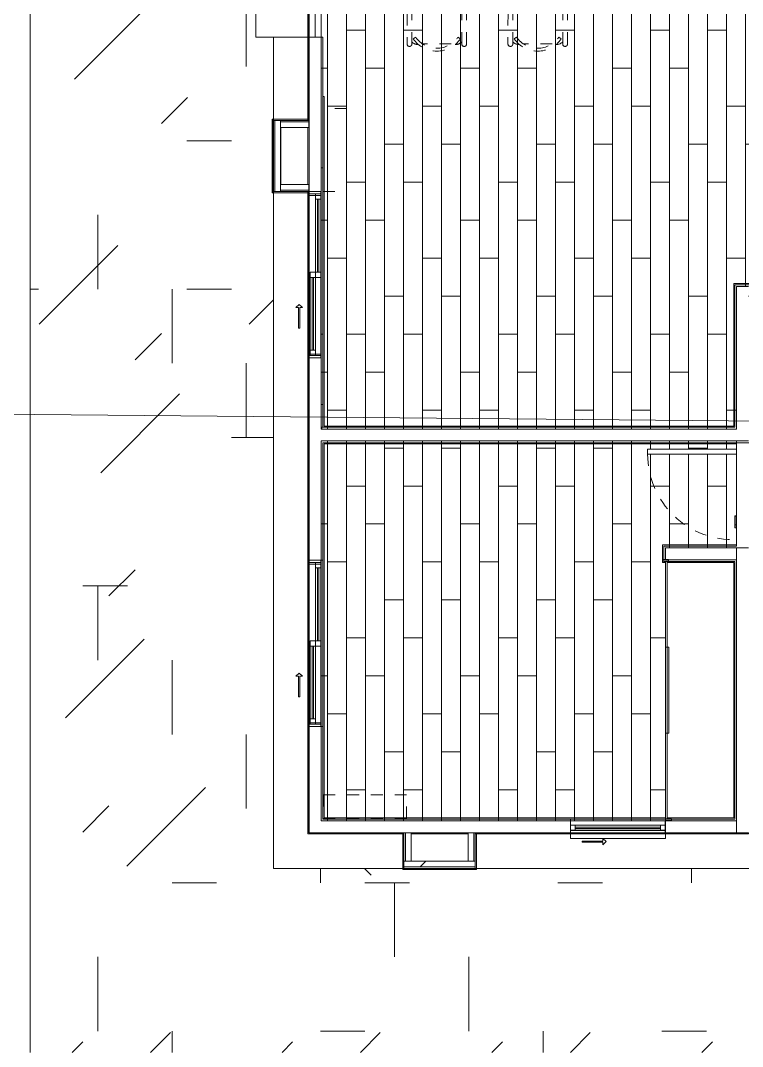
# Model space of a CAD drawing. Header units: metres. Extents: x 3856 to 4207, y -1118 to -691.
# Drawn here: x 3941.23 to 3947.31, y -982.63 to -973.99 of the extents above; entities that cross this region are included whole.
import ezdxf

# ---------------------------------------------------------------- set-up
doc = ezdxf.new("R2010")
doc.units = ezdxf.units.M
for name, pattern in [('Dash', [0.00635, 0.003175, -0.003175]), ('Derribado', [0.0048, 0.0032, -0.0016]), ('Trazo', [0.006, 0.003, -0.003])]:
    doc.linetypes.add(name, pattern=pattern)
for name, color, linetype, lineweight in [('_Hidden Lines_', 7, 'Trazo', 9), ('Casework', 7, 'Continuous', 9), ('Common Edges', 7, 'Continuous', 9), ('Cut Pattern', 7, 'Continuous', 18), ('Detail Items', 7, 'Continuous', 9), ('Doors', 7, 'Continuous', 9), ('Floors', 7, 'Continuous', 9), ('Frame_Mullion', 7, 'Continuous', 9), ('Generic Models', 7, 'Continuous', 9), ('Glass', 7, 'Continuous', 9), ('Linea de proyección', 7, 'Derribado', 9), ('Surface Pattern', 7, 'Continuous', 9), ('Text Notes', 7, 'Continuous', 9), ('Walls', 7, 'Continuous', 9), ('Windows', 7, 'Continuous', 9)]:
    doc.layers.add(name, color=color, linetype=linetype, lineweight=lineweight)
doc.layers.add('Cour_Roja_Punteada_1', color=1, linetype='Dash', lineweight=9, true_color=0xff0000)
doc.layers.add('ROA-E00-URB-A101-MASTER_PLAN cambio estaciomientos_dwg', color=7, linetype='Continuous', lineweight=9, true_color=0x767676)

# ---------------------------------------------------------------- blocks, each defined once
blk = doc.blocks.new('Comedor 2D - Escritorio 70 x160 cm-5364399-IMPLANTACIÓN - KIT COMERCIAL')
at = {"layer": '_Hidden Lines_'}
for p, q in [((-0.4103, 0.8951), (-0.4106, 1.152)), ((-0.37, 1.152), (-0.3697, 0.8951)), ((-0.0381, 1.1496), (-0.2816, 1.1496)), ((0.0503, 1.152), (0.05, 0.8951)), ((0.0908, 1.152), (0.0906, 0.8951)), ((0.4397, 0.8951), (0.4394, 1.152)), ((0.48, 1.152), (0.4803, 0.8951)), ((0.8119, 1.1496), (0.5684, 1.1496)), ((0.9003, 1.152), (0.9, 0.8951)), ((0.9408, 1.152), (0.9406, 0.8951)), ((-0.3583, 1.1081), (-0.3377, 1.0938)), ((0.0386, 1.1081), (0.018, 1.0938)), ((0.4917, 1.1081), (0.5123, 1.0938)), ((0.8886, 1.1081), (0.868, 1.0938)), ((-0.4849, 0.8951), (-0.4849, 0.1951)), ((1.1151, 0.8951), (-0.4849, 0.8951)), ((1.1151, 0.1951), (1.1151, 0.8951)), ((-0.4849, 0.1951), (1.1151, 0.1951)), ((-0.4103, 0.1951), (-0.4106, -0.0618)), ((-0.37, -0.0618), (-0.3697, 0.1951)), ((0.0503, -0.0618), (0.05, 0.1951)), ((0.0908, -0.0618), (0.0906, 0.1951)), ((0.4397, 0.1951), (0.4394, -0.0618)), ((0.48, -0.0618), (0.4803, 0.1951)), ((0.9003, -0.0618), (0.9, 0.1951)), ((0.9408, -0.0618), (0.9406, 0.1951)), ((-0.3583, -0.0179), (-0.3377, -0.0037)), ((-0.0381, -0.0594), (-0.2816, -0.0594)), ((0.0386, -0.0179), (0.018, -0.0037)), ((0.4917, -0.0179), (0.5123, -0.0037)), ((0.8119, -0.0594), (0.5684, -0.0594)), ((0.8886, -0.0179), (0.868, -0.0037))]:
    blk.add_line(p, q, dxfattribs=at)
for centre, radius, start, end in [((-0.1599, 0.9708), 0.2413, 34.66283, 145.33717), ((0.6901, 0.9708), 0.2413, 34.66283, 145.33717), ((-0.3903, 1.152), 0.0203, 0, 179.99945), ((-0.3196, 1.0851), 0.0705, 86.38663, 135.59152), ((-0.1599, 0.9708), 0.2163, 34.66283, 145.33717), ((-0.0001, 1.0851), 0.0705, 44.40888, 93.61337), ((0.0706, 1.152), 0.0203, 0, 180), ((0.4597, 1.152), 0.0203, 0, 179.99945), ((0.5304, 1.0851), 0.0705, 86.38663, 135.59152), ((0.6901, 0.9708), 0.2163, 34.66283, 145.33717), ((0.8499, 1.0851), 0.0705, 44.40888, 93.61337), ((0.9206, 1.152), 0.0203, 0, 180), ((-0.3903, -0.0618), 0.0203, 180.00055, 360), ((-0.3196, 0.005), 0.0705, 224.40848, 273.61337), ((-0.1599, 0.1193), 0.2413, 214.66283, 325.33717), ((-0.1599, 0.1193), 0.2163, 214.66283, 325.33717), ((-0.0001, 0.005), 0.0705, 266.38663, 315.59112), ((0.0706, -0.0618), 0.0203, 180, 360), ((0.4597, -0.0618), 0.0203, 180.00055, 0), ((0.5304, 0.005), 0.0705, 224.40848, 273.61337), ((0.6901, 0.1193), 0.2413, 214.66283, 325.33717), ((0.6901, 0.1193), 0.2163, 214.66283, 325.33717), ((0.8499, 0.005), 0.0705, 266.38663, 315.59112), ((0.9206, -0.0618), 0.0203, 180, 360)]:
    blk.add_arc(centre, radius, start, end, dxfattribs=at)
at = {"layer": 'Casework'}
for p, q in [((-0.4849, 0.8951), (1.1151, 0.8951)), ((-0.4849, 0.1951), (-0.4849, 0.8951)), ((1.1151, 0.8951), (1.1151, 0.1951)), ((1.1151, 0.1951), (-0.4849, 0.1951))]:
    blk.add_line(p, q, dxfattribs=at)
blk = doc.blocks.new('Multifuncional 2D - Closet 60x220cm-5509520-IMPLANTACIÓN - KIT COMERCIAL')
at = {"layer": '_Hidden Lines_'}
for p, q in [((1.3422, 1.0866), (-0.8578, 1.0866)), ((-0.8578, 1.0866), (-0.8578, 0.5116)), ((1.3422, 0.4866), (1.3422, 1.0866)), ((-0.122, 0.4866), (0.6025, 0.4866))]:
    blk.add_line(p, q, dxfattribs=at)
at = {"layer": 'Casework'}
for p, q in [((-0.8578, 1.0866), (1.3422, 1.0866)), ((-0.8578, 0.5116), (-0.8578, 1.0866)), ((1.3422, 1.0866), (1.3422, 0.4866)), ((0.6025, 0.4866), (-0.122, 0.4866))]:
    blk.add_line(p, q, dxfattribs=at)
blk = doc.blocks.new('COUR-VENTANA-DESLIZANTE_DOS_CUERPOS - 0_80 x 1_35cm-11785884-IMPLANTACIÓN - KIT COMERCIAL')
at = {"layer": 'Detail Items'}
for p, q in [((0.0999, 0.1246), (0.1269, 0.1516)), ((0.0999, 0.1246), (0.1269, 0.0976)), ((0.1269, 0.1516), (0.1269, 0.1296)), ((0.3, 0.1296), (0.1269, 0.1296)), ((0.1269, 0.1196), (0.3, 0.1196)), ((0.1269, 0.0976), (0.1269, 0.1196)), ((0.3, 0.1196), (0.3, 0.1296))]:
    blk.add_line(p, q, dxfattribs=at)
blk = doc.blocks.new('COUR-VENTANA-DESLIZANTE_DOS_CUERPOS - 1_40 x 1_35cm-11596532-IMPLANTACIÓN - KIT COMERCIAL')
at = {"layer": 'Detail Items'}
for p, q in [((0.2499, -0.0796), (0.2769, -0.0526)), ((0.2499, -0.0796), (0.2769, -0.1066)), ((0.2769, -0.0526), (0.2769, -0.0746)), ((0.2769, -0.0746), (0.45, -0.0746)), ((0.2769, -0.1066), (0.2769, -0.0846)), ((0.45, -0.0846), (0.2769, -0.0846)), ((0.45, -0.0746), (0.45, -0.0846))]:
    blk.add_line(p, q, dxfattribs=at)
blk = doc.blocks.new('Puerta Ventana 2 cuerpos - Puerta Ventana 240 x 210cm-V182-IMPLANTACIÓN - KIT COMERCIAL')
at = {"layer": 'Detail Items'}
for p, q in [((-0.4919, -0.1705), (-0.4919, -0.1925)), ((-0.4624, -0.2), (-0.4919, -0.1705)), ((-0.7125, -0.1925), (-0.4919, -0.1925)), ((-0.7125, -0.2075), (-0.7125, -0.1925)), ((-0.4919, -0.2075), (-0.7125, -0.2075)), ((-0.4624, -0.2), (-0.4919, -0.2295)), ((-0.4919, -0.2295), (-0.4919, -0.2075))]:
    blk.add_line(p, q, dxfattribs=at)
at = {"layer": 'Doors'}
for p, q in [((-1.2, 0.05), (1.2, 0.05)), ((-1.2, 0), (0.025, 0)), ((-1.2, -0.05), (-1.2, 0)), ((-1.0127, 0.0514), (-1.0127, 0)), ((-0.9944, 0), (-0.9944, 0.0514)), ((-0.025, 0.05), (1.2, 0.05)), ((-0.025, 0), (-0.025, 0.05)), ((1.2, 0), (-0.025, 0)), ((0.025, 0), (0.025, -0.05)), ((1.2, 0.05), (1.2, 0)), ((-1.2, -0.05), (1.2, -0.05)), ((0.025, -0.05), (-1.2, -0.05)), ((-1.0127, -0.05), (-1.0127, -0.1008)), ((-0.9944, -0.1008), (-0.9944, -0.05))]:
    blk.add_line(p, q, dxfattribs=at)
for centre, start, end in [((-1.0035, 0.0555), 0, 180), ((-1.0035, 0.0555), 0, 180), ((-1.0035, 0.0555), 180, 360), ((-1.0035, 0.0555), 180, 0), ((-1.0035, -0.1049), 0, 180), ((-1.0035, -0.1049), 0, 180), ((-1.0035, -0.1049), 180, 360), ((-1.0035, -0.1049), 180, 0)]:
    blk.add_arc(centre, 0.01, start, end, dxfattribs=at)
for points in [[(-1.0127, 0.0514), (-1.0126, 0.0513), (-1.0125, 0.051), (-1.0123, 0.0507), (-1.0122, 0.0504), (-1.0121, 0.0503), (-1.012, 0.0501), (-1.0118, 0.0498), (-1.0115, 0.0494), (-1.0111, 0.0489), (-1.0106, 0.0484), (-1.0101, 0.0479), (-1.0096, 0.0475), (-1.009, 0.0471), (-1.0083, 0.0467), (-1.0076, 0.0463), (-1.0069, 0.046), (-1.0061, 0.0458), (-1.005, 0.0455), (-1.0038, 0.0454), (-1.0027, 0.0455), (-1.0015, 0.0456), (-1.0004, 0.0459), (-0.9994, 0.0463), (-0.9988, 0.0466), (-0.9984, 0.0469), (-0.998, 0.0471), (-0.9975, 0.0475), (-0.9969, 0.0479), (-0.9965, 0.0484), (-0.996, 0.0489), (-0.9956, 0.0494), (-0.9953, 0.0498), (-0.9951, 0.0501), (-0.995, 0.0503), (-0.9949, 0.0504), (-0.9948, 0.0507), (-0.9946, 0.051), (-0.9945, 0.0513), (-0.9944, 0.0514)], [(-0.9944, 0.0514), (-0.9945, 0.0513), (-0.9946, 0.051), (-0.9948, 0.0507), (-0.9949, 0.0504), (-0.995, 0.0503), (-0.9951, 0.0501), (-0.9953, 0.0498), (-0.9956, 0.0494), (-0.996, 0.0489), (-0.9965, 0.0484), (-0.9969, 0.0479), (-0.9975, 0.0475), (-0.9981, 0.0471), (-0.9987, 0.0467), (-0.9994, 0.0463), (-1.0002, 0.046), (-1.001, 0.0458), (-1.0021, 0.0455), (-1.0032, 0.0454), (-1.0044, 0.0455), (-1.0056, 0.0456), (-1.0066, 0.0459), (-1.0076, 0.0463), (-1.0082, 0.0466), (-1.0087, 0.0469), (-1.0091, 0.0471), (-1.0096, 0.0475), (-1.0101, 0.0479), (-1.0106, 0.0484), (-1.0111, 0.0489), (-1.0115, 0.0494), (-1.0118, 0.0498), (-1.012, 0.0501), (-1.0121, 0.0503), (-1.0122, 0.0504), (-1.0123, 0.0507), (-1.0125, 0.051), (-1.0126, 0.0513), (-1.0127, 0.0514)], [(-0.9944, -0.1008), (-0.9945, -0.1007), (-0.9946, -0.1005), (-0.9948, -0.1001), (-0.9949, -0.0999), (-0.995, -0.0997), (-0.9951, -0.0995), (-0.9953, -0.0992), (-0.9956, -0.0988), (-0.996, -0.0983), (-0.9965, -0.0979), (-0.9969, -0.0974), (-0.9975, -0.097), (-0.9981, -0.0965), (-0.9987, -0.0962), (-0.9994, -0.0958), (-1.0002, -0.0955), (-1.001, -0.0952), (-1.0021, -0.095), (-1.0032, -0.0949), (-1.0044, -0.095), (-1.0056, -0.0951), (-1.0066, -0.0954), (-1.0076, -0.0958), (-1.0082, -0.0961), (-1.0087, -0.0963), (-1.0091, -0.0966), (-1.0096, -0.097), (-1.0101, -0.0974), (-1.0106, -0.0979), (-1.0111, -0.0983), (-1.0115, -0.0988), (-1.0118, -0.0992), (-1.012, -0.0995), (-1.0121, -0.0997), (-1.0122, -0.0999), (-1.0123, -0.1001), (-1.0125, -0.1005), (-1.0126, -0.1007), (-1.0127, -0.1008)], [(-1.0127, -0.1008), (-1.0126, -0.1007), (-1.0125, -0.1005), (-1.0123, -0.1001), (-1.0122, -0.0999), (-1.0121, -0.0997), (-1.012, -0.0995), (-1.0118, -0.0992), (-1.0115, -0.0988), (-1.0111, -0.0983), (-1.0106, -0.0979), (-1.0101, -0.0974), (-1.0096, -0.097), (-1.009, -0.0965), (-1.0083, -0.0962), (-1.0076, -0.0958), (-1.0069, -0.0955), (-1.0061, -0.0952), (-1.005, -0.095), (-1.0038, -0.0949), (-1.0027, -0.095), (-1.0015, -0.0951), (-1.0004, -0.0954), (-0.9994, -0.0958), (-0.9988, -0.0961), (-0.9984, -0.0963), (-0.998, -0.0966), (-0.9975, -0.097), (-0.9969, -0.0974), (-0.9965, -0.0979), (-0.996, -0.0983), (-0.9956, -0.0988), (-0.9953, -0.0992), (-0.9951, -0.0995), (-0.995, -0.0997), (-0.9949, -0.0999), (-0.9948, -0.1001), (-0.9946, -0.1005), (-0.9945, -0.1007), (-0.9944, -0.1008)]]:
    blk.add_open_spline(points, degree=3, knots=[0, 0, 0, 0, 0.055556, 0.083333, 0.097222, 0.111111, 0.125, 0.138889, 0.166667, 0.194444, 0.222222, 0.25, 0.277778, 0.305556, 0.333333, 0.361111, 0.388889, 0.416667, 0.444444, 0.5, 0.527778, 0.555556, 0.611111, 0.638889, 0.666667, 0.680556, 0.694444, 0.722222, 0.75, 0.777778, 0.805556, 0.833333, 0.861111, 0.875, 0.888889, 0.902778, 0.916667, 0.944444, 1, 1, 1, 1], dxfattribs=at)
blk = doc.blocks.new('COUR-PUERTA-SIMPLE - P-05 _ 80 cm x 210 cm-V185-IMPLANTACIÓN - KIT COMERCIAL')
at = {"layer": 'Detail Items'}
for p, q in [((0.38, 0.8), (0.34, 0.8)), ((0.34, 0.8), (0.34, 0.05)), ((0.34, 0.8), (0.38, 0.8)), ((0.34, 0.05), (0.34, 0.8)), ((0.38, 0.05), (0.38, 0.8)), ((0.38, 0.8), (0.38, 0.05))]:
    blk.add_line(p, q, dxfattribs=at)
at = {"layer": 'Doors'}
for p, q in [((-0.2827, 0.0654), (-0.2827, 0.0622)), ((-0.27, 0.0654), (-0.2827, 0.0654)), ((-0.2827, 0.0622), (-0.27, 0.0622)), ((-0.2827, 0.0622), (-0.2827, 0.05)), ((-0.2573, 0.0622), (-0.2827, 0.0622)), ((-0.2573, 0.0622), (-0.2827, 0.0622)), ((-0.27, 0.0654), (-0.1842, 0.0654)), ((-0.1842, 0.0654), (-0.27, 0.0654)), ((-0.27, 0.0654), (-0.27, 0.0622)), ((-0.27, 0.0622), (-0.27, 0.0654)), ((-0.27, 0.0622), (-0.1842, 0.0622)), ((-0.1842, 0.0622), (-0.27, 0.0622)), ((-0.2573, 0.05), (-0.2573, 0.0622)), ((-0.1842, 0.0622), (-0.1842, 0.05)), ((-0.1842, 0.05), (-0.1842, 0.0622)), ((-0.1811, 0.05), (-0.1811, 0.0623)), ((-0.1811, 0.0623), (-0.1811, 0.05))]:
    blk.add_line(p, q, dxfattribs=at)
at = {"layer": 'Doors', "flags": 128}
for points in [[(-0.1842, 0.0654), (-0.1835, 0.0653), (-0.1829, 0.0651), (-0.1823, 0.0647), (-0.1818, 0.0642), (-0.1814, 0.0636), (-0.1812, 0.063), (-0.1811, 0.0623)], [(-0.1811, 0.0623), (-0.1812, 0.063), (-0.1814, 0.0636), (-0.1818, 0.0642), (-0.1823, 0.0647), (-0.1829, 0.0651), (-0.1835, 0.0653), (-0.1842, 0.0654)]]:
    blk.add_lwpolyline(points, dxfattribs=at)
at = {"layer": 'Linea de proyección'}
blk.add_arc((0.34, 0.0789), 0.7211, 90, 182.28724, dxfattribs=at)
blk = doc.blocks.new('CLOSET 1 - ARAYA - CLOSET A-V196-IMPLANTACIÓN - KIT COMERCIAL')
at = {"layer": 'Casework'}
for p, q in [((0.6176, -0.6), (0.6026, -0.6)), ((0.6026, -0.6), (0.6026, -0.65)), ((0.6176, -0.65), (0.6176, -0.6)), ((-1.5675, -0.625), (-1.5825, -0.625)), ((-1.5825, -0.625), (-1.5825, -0.675)), ((-1.5825, -0.675), (-1.5675, -0.675)), ((-1.5675, -0.675), (-1.5675, -0.625)), ((-0.8443, -0.635), (-1.5675, -0.635)), ((-1.5675, -0.635), (-1.5675, -0.65)), ((-1.5675, -0.65), (-0.8443, -0.65)), ((-0.8443, -0.65), (-0.8443, -0.635)), ((-0.1198, -0.62), (-0.843, -0.62)), ((-0.843, -0.62), (-0.843, -0.635)), ((-0.843, -0.635), (-0.1198, -0.635)), ((-0.1198, -0.635), (-0.1198, -0.62)), ((0.6035, -0.635), (-0.1198, -0.635)), ((-0.1198, -0.635), (-0.1198, -0.65)), ((-0.1198, -0.65), (0.6035, -0.65)), ((0.6026, -0.65), (0.6176, -0.65)), ((0.6035, -0.65), (0.6035, -0.635))]:
    blk.add_line(p, q, dxfattribs=at)
blk = doc.blocks.new('COCINA APTO TIPO A - COCINA APTO TIPO A-V199-IMPLANTACIÓN - KIT COMERCIAL')
at = {"layer": 'Generic Models'}
for p, q in [((-0.6487, 0.6), (-0.5488, 0.6)), ((0.2462, -0.18), (0.2312, -0.18)), ((0.4834, -0.18), (0.4684, -0.18)), ((-0.8193, -0.3), (-0.8193, -0.32)), ((1.7913, -0.3), (0.9613, -0.3)), ((0.9613, -0.3), (0.9613, -2.08)), ((1.7913, -2.1), (1.7913, -0.3)), ((-0.2167, -0.9525), (-0.2167, -0.3525)), ((-0.8193, -0.9669), (-0.8193, -0.9869)), ((-0.8193, -1.29), (-0.8193, -1.31)), ((-0.8193, -1.98), (-0.8193, -2)), ((1.5213, -2.08), (0.9613, -2.08)), ((0.9613, -2.08), (0.9613, -2.1)), ((1.5213, -2.1), (0.9613, -2.1)), ((0.9613, -2.1), (0.9613, -2.85)), ((0.9613, -2.1), (1.5213, -2.1)), ((0.9763, -2.12), (0.9613, -2.12)), ((0.9613, -2.12), (0.9613, -2.485)), ((0.9763, -2.485), (0.9763, -2.12)), ((1.5213, -2.1), (1.5213, -2.08)), ((1.5213, -2.85), (1.5213, -2.1)), ((1.5413, -2.1), (1.5213, -2.1)), ((1.5213, -2.1), (1.5213, -2.87)), ((1.5413, -2.87), (1.5413, -2.1)), ((1.5413, -2.1), (1.7913, -2.1)), ((0.9613, -2.485), (0.9763, -2.485)), ((0.9763, -2.485), (0.9613, -2.485)), ((0.9613, -2.485), (0.9613, -2.85)), ((0.9763, -2.85), (0.9763, -2.485)), ((0.9613, -2.85), (1.5213, -2.85)), ((0.9613, -2.85), (0.9763, -2.85)), ((1.5213, -2.85), (0.9613, -2.85)), ((0.9613, -2.85), (0.9613, -2.87)), ((1.5213, -2.87), (1.5213, -2.85)), ((0.9613, -2.87), (1.5213, -2.87)), ((1.5213, -2.87), (1.5413, -2.87))]:
    blk.add_line(p, q, dxfattribs=at)
blk = doc.blocks.new('EDIFICIO TIPO A_rvt-6-IMPLANTACIÓN - KIT COMERCIAL')
at = {"layer": 'Cut Pattern', "lineweight": 9}
h = blk.add_hatch(dxfattribs=at)
h.set_pattern_fill('FP_81', color=256, style=0, pattern_type=2)
h.set_pattern_definition([(45, (0, 0), (-2.1213203, 2.1213203), []), (135, (0, 0), (-2.1213203, -2.1213203), [])])
h.paths.add_polyline_path([(3945.0551, -981.0673), (3944.4551, -981.0673), (3944.4551, -981.1148), (3945.0551, -981.1148)])
at = {"layer": 'Surface Pattern', "true_color": 0x808080}
h = blk.add_hatch(dxfattribs=at)
h.set_pattern_fill('FP_120', color=8, style=0, pattern_type=2)
h.set_pattern_definition([(90, (1907.012, -2999.667), (-0.16, 1e-17), []), (180, (1907.012, -2999.667), (-0.32, -0.32), [0.16, -1.12]), (180, (1906.852, -2999.027), (-0.32, -0.32), [0.16, -1.12])])
h.paths.add_polyline_path([(3946.6132, -980.7273), (3946.6568, -980.7249), (3946.6568, -978.5398), (3946.6318, -978.5398), (3946.6318, -978.5248), (3946.6568, -978.5248), (3946.6568, -978.4273), (3947.2568, -978.4273), (3947.2568, -977.6373), (3946.5068, -977.6373), (3946.5068, -977.5973), (3947.2568, -977.5973), (3947.2568, -977.5273), (3943.7568, -977.5273), (3943.7568, -980.7273), (3943.9463, -980.7273)])
h.paths.add_polyline_path([(3950.5818, -980.7273), (3952.3068, -980.7273), (3952.3068, -977.5273), (3948.4568, -977.5273), (3948.4568, -977.5473), (3949.3068, -977.5473), (3949.3068, -977.5873), (3948.4568, -977.5873), (3948.4568, -978.4273), (3948.9568, -978.4273), (3948.9568, -980.7273), (3949.2801, -980.7273)])
h.paths.add_polyline_path([(3951.7862, -980.5597), (3951.7862, -980.1597), (3952.1862, -980.1597), (3952.1862, -980.5597), (3951.947, -980.5597)])
h.paths.add_polyline_path([(3951.947, -980.0597), (3950.2862, -980.0597), (3950.2862, -978.4597), (3952.1862, -978.4597), (3952.1862, -980.0597)])
h.paths.add_polyline_path([(3948.3568, -978.4273), (3948.3568, -974.6273), (3948.4568, -974.6273), (3948.4568, -974.9273), (3949.7318, -974.9273), (3949.7318, -973.6873), (3948.7818, -973.6873), (3948.7818, -973.6473), (3949.7318, -973.6423), (3949.7318, -973.6273), (3947.2568, -973.6273), (3947.2568, -973.5123), (3947.1218, -973.5123), (3947.1218, -971.7123), (3947.2568, -971.7123), (3947.2484, -969.2273), (3943.7568, -969.2273), (3943.7568, -977.4273), (3947.2568, -977.4273), (3947.2568, -976.2273), (3947.3568, -976.2273), (3947.3668, -978.4273), (3948.1568, -978.4273)])
h.paths.add_polyline_path([(3951.947, -978.3597), (3951.7862, -978.3597), (3951.7862, -977.9597), (3952.1862, -977.9597), (3952.1862, -978.3597)])
h.paths.add_polyline_path([(3949.2801, -977.4273), (3950.1576, -977.4253), (3950.1576, -975.0273), (3949.0568, -975.0273), (3949.0568, -975.1253), (3950.1568, -975.1253), (3950.1568, -975.1403), (3949.0568, -975.1403), (3949.0568, -977.4273), (3949.2576, -977.4273)])
h.paths.add_polyline_path([(3946.0068, -973.9273), (3944.4068, -973.9273), (3944.4068, -973.2273), (3946.0068, -973.2273), (3946.0068, -973.4057)])
h.paths.add_polyline_path([(3943.9463, -971.6181), (3943.8434, -971.6181), (3943.8434, -969.3034), (3945.3434, -969.3034), (3945.3434, -970.1034), (3944.6434, -970.1034), (3944.6434, -971.6181), (3944.4068, -971.6181)])
h.paths.add_polyline_path([(3945.8881, -971.1273), (3945.2881, -971.1273), (3945.2881, -970.6273), (3945.8881, -970.6273)])
at = {"layer": 'Surface Pattern', "true_color": 0xdcf1d6}
h = blk.add_hatch(dxfattribs=at)
h.set_pattern_fill('FP_101', color=254, style=0, pattern_type=2)
h.set_pattern_definition([(45, (0, 0), (-1.76776695, 0), [0.9375, -3.75]), (45, (1.25, 1.25), (-1.76776695, 0), [0.9375, -3.75]), (45, (2.5, -0.375), (-1.76776695, 0), [0.3125, -2.5]), (90, (2.5, 0.625), (-0.625, 0.625), [0.625, -2.5]), (315, (2.5, 1.25), (0, 3.5355339), [0.625, -3.75]), (0, (1.25, 1.25), (2.5, 2.5), [0.375, -1.25]), (0, (-1.875, 2.5), (2.5, 2.5), [0.375, -2.5])])
h.paths.add_polyline_path([(3963.3068, -982.6773), (3963.3068, -971.2273), (3963.4068, -971.2273), (3963.4068, -971.1273), (3961.3568, -971.1273), (3961.3568, -971.7273), (3961.5068, -971.7273), (3961.5068, -974.1273), (3961.3568, -974.1273), (3961.3568, -981.1273), (3953.1559, -981.1273), (3953.1559, -981.2773), (3952.4068, -981.2773), (3952.4068, -982.5773), (3952.3068, -982.5773), (3952.3068, -981.2773), (3951.5559, -981.2773), (3951.5559, -981.1273), (3943.3568, -981.1273), (3943.3551, -974.1273), (3943.2068, -974.1273), (3943.2068, -971.7273), (3943.3568, -971.7273), (3943.3568, -971.2273), (3941.3068, -971.2273), (3941.3068, -982.6773), (3959.9477, -982.6773)])
at = {"layer": 'Common Edges'}
for p, q in [((3943.3676, -974.8273), (3943.3676, -975.4273)), ((3943.6551, -974.8398), (3943.4151, -974.8398)), ((3943.6451, -974.8173), (3943.6501, -974.8173)), ((3943.6551, -975.4148), (3943.4151, -975.4148)), ((3943.6551, -975.4373), (3943.6451, -975.4373)), ((3944.4451, -980.8373), (3944.4451, -980.8323)), ((3944.4676, -980.8273), (3944.4676, -981.0673)), ((3945.0426, -980.8273), (3945.0426, -981.0673)), ((3945.0651, -980.8323), (3945.0651, -980.8373)), ((3944.4551, -981.1148), (3945.0551, -981.1148))]:
    blk.add_line(p, q, dxfattribs=at)
at = {"layer": 'Cour_Roja_Punteada_1'}
for p, q in [((3943.7718, -974.7273), (3943.7718, -975.4273)), ((3943.9718, -974.7273), (3943.7718, -974.7273)), ((3943.9718, -975.4273), (3943.9718, -974.7273)), ((3943.7718, -975.4273), (3943.9718, -975.4273)), ((3943.7768, -980.5073), (3943.7768, -980.7073)), ((3944.4768, -980.5073), (3943.7768, -980.5073)), ((3944.4768, -980.7073), (3944.4768, -980.5073)), ((3943.7768, -980.7073), (3944.4768, -980.7073))]:
    blk.add_line(p, q, dxfattribs=at)
at = {"layer": 'Floors'}
for p, q in [((3941.3068, -971.2273), (3941.3068, -982.6773)), ((3943.2068, -971.7273), (3943.2068, -974.1273)), ((3943.6468, -974.1273), (3943.6468, -971.7273)), ((3943.2068, -974.1273), (3943.6468, -974.1273)), ((3943.3568, -974.8273), (3943.3568, -974.1273)), ((3943.7568, -974.1273), (3943.7568, -977.4273)), ((3943.3568, -981.1273), (3943.3568, -975.4273)), ((3947.2568, -977.4273), (3947.2568, -976.2273)), ((3947.2568, -976.2273), (3947.3568, -976.2273)), ((3943.7568, -977.4273), (3947.2568, -977.4273)), ((3947.2568, -977.5273), (3943.7568, -977.5273)), ((3943.7568, -977.5273), (3943.7568, -980.7273)), ((3946.6568, -978.5248), (3946.6568, -978.4273)), ((3946.6568, -978.4273), (3947.2568, -978.4273)), ((3943.7568, -980.7273), (3946.6568, -980.7273)), ((3944.4551, -981.1273), (3943.3568, -981.1273)), ((3948.3568, -981.1273), (3945.0551, -981.1273))]:
    blk.add_line(p, q, dxfattribs=at)
at = {"layer": 'Walls'}
for p, q in [((3943.6468, -974.1273), (3943.6468, -971.7273)), ((3943.6468, -971.7273), (3943.6468, -974.1273)), ((3943.6568, -974.1273), (3943.6568, -971.7273)), ((3943.6568, -971.7273), (3943.6568, -974.1273)), ((3943.6568, -974.1273), (3943.6568, -972.9523)), ((3943.6468, -974.8173), (3943.6468, -974.1273)), ((3943.6468, -974.1273), (3943.6468, -974.8173)), ((3943.6468, -974.1273), (3943.6568, -974.1273)), ((3943.6568, -974.1273), (3943.6468, -974.1273)), ((3943.6568, -974.8173), (3943.6568, -974.1273)), ((3943.6568, -974.1273), (3943.6568, -974.8173)), ((3943.7068, -974.1273), (3943.6568, -974.1273)), ((3943.7568, -977.2198), (3943.7568, -974.1273)), ((3943.7568, -974.1273), (3943.7568, -977.2198)), ((3943.7568, -974.1273), (3943.7718, -974.1273)), ((3943.7568, -974.1273), (3943.7718, -974.1273)), ((3943.7718, -977.2198), (3943.7718, -974.1273)), ((3943.7718, -974.1273), (3943.7718, -977.2198)), ((3943.7718, -977.4123), (3943.7718, -974.6273)), ((3943.7718, -974.6273), (3943.7718, -977.4123)), ((3943.7718, -974.6273), (3943.7818, -974.6273)), ((3943.7718, -974.6273), (3943.7818, -974.6273)), ((3943.7818, -977.4023), (3943.7818, -974.6273)), ((3943.7818, -974.6273), (3943.7818, -977.4023)), ((3943.3468, -975.4273), (3943.3468, -974.8173)), ((3943.3468, -974.8173), (3943.3468, -975.4273)), ((3943.3468, -974.8173), (3943.3568, -974.8173)), ((3943.3568, -974.8173), (3943.3468, -974.8173)), ((3943.3568, -974.8173), (3943.6468, -974.8173)), ((3943.6468, -974.8173), (3943.3568, -974.8173)), ((3943.6568, -974.8173), (3943.6568, -974.8273)), ((3943.6568, -974.8173), (3943.6568, -974.8273)), ((3943.6568, -974.8273), (3943.6568, -974.8873)), ((3943.4168, -974.8873), (3943.4168, -975.3673)), ((3943.7568, -976.6273), (3943.7568, -975.2273)), ((3943.7568, -975.2273), (3943.7568, -976.6273)), ((3943.7568, -975.2273), (3943.7718, -975.2273)), ((3943.7568, -975.2273), (3943.7718, -975.2273)), ((3943.7718, -976.6273), (3943.7718, -975.2273)), ((3943.7718, -975.2273), (3943.7718, -976.6273)), ((3943.6568, -975.3673), (3943.6568, -975.4273)), ((3943.3468, -975.4373), (3943.3468, -975.4273)), ((3943.3468, -975.4273), (3943.3468, -975.4373)), ((3943.6468, -975.4373), (3943.3468, -975.4373)), ((3943.3468, -975.4373), (3943.6468, -975.4373)), ((3943.6468, -976.8273), (3943.6468, -975.4373)), ((3943.6468, -975.4373), (3943.6468, -976.8273)), ((3943.6568, -975.4373), (3943.6468, -975.4373)), ((3943.6468, -976.8273), (3943.6468, -975.4373)), ((3943.6468, -975.4373), (3943.6468, -976.8273)), ((3943.6468, -975.4373), (3943.6568, -975.4373)), ((3943.6568, -975.4273), (3943.6568, -975.4373)), ((3943.6568, -975.4373), (3943.6568, -975.4273)), ((3943.6568, -976.8273), (3943.6568, -975.4373)), ((3943.6568, -975.4373), (3943.6568, -976.8273)), ((3943.6568, -976.8273), (3943.6568, -975.4373)), ((3943.6568, -975.4373), (3943.6568, -976.8273)), ((3947.2318, -976.2023), (3947.2318, -977.4023)), ((3947.2318, -977.4023), (3947.2318, -976.2023)), ((3947.2318, -976.2023), (3947.2418, -976.2023)), ((3947.2418, -976.2023), (3947.2318, -976.2023)), ((3947.3818, -976.2023), (3947.2418, -976.2023)), ((3947.2418, -976.2023), (3947.3818, -976.2023)), ((3947.3718, -976.2123), (3947.2418, -976.2123)), ((3947.2418, -976.2123), (3947.3718, -976.2123)), ((3947.2418, -976.2123), (3947.2418, -977.4023)), ((3947.2418, -977.4023), (3947.2418, -976.2123)), ((3947.2418, -976.2123), (3947.2418, -977.4123)), ((3947.2418, -977.4123), (3947.2418, -976.2123)), ((3947.2418, -976.2123), (3947.2568, -976.2123)), ((3947.2568, -976.2123), (3947.2418, -976.2123)), ((3947.3718, -976.2123), (3947.2568, -976.2123)), ((3947.2568, -976.2123), (3947.3718, -976.2123)), ((3947.3568, -976.2273), (3947.2568, -976.2273)), ((3947.2568, -976.2273), (3947.3568, -976.2273)), ((3947.2568, -976.2273), (3947.2568, -977.4123)), ((3947.2568, -977.4123), (3947.2568, -976.2273)), ((3943.7718, -976.6273), (3943.7568, -976.6273)), ((3943.7568, -976.6273), (3943.7718, -976.6273)), ((3943.6468, -976.8273), (3943.6568, -976.8273)), ((3943.6468, -976.8273), (3943.6468, -978.5323)), ((3943.6468, -978.5323), (3943.6468, -976.8273)), ((3943.6568, -976.8273), (3943.6468, -976.8273)), ((3943.6568, -976.8273), (3943.6568, -978.5323)), ((3943.6568, -978.5323), (3943.6568, -976.8273)), ((3943.7718, -977.2198), (3943.7568, -977.2198)), ((3943.7568, -977.2198), (3943.7718, -977.2198)), ((3947.2418, -977.4123), (3943.7643, -977.4123)), ((3943.7643, -977.4123), (3947.2418, -977.4123)), ((3943.7643, -977.4273), (3943.7643, -977.4123)), ((3943.7643, -977.4273), (3943.7643, -977.4123)), ((3947.2568, -977.4273), (3943.7643, -977.4273)), ((3943.7643, -977.4273), (3947.2568, -977.4273)), ((3943.7818, -977.4123), (3943.7718, -977.4123)), ((3943.7718, -977.4123), (3943.7818, -977.4123)), ((3947.2318, -977.4023), (3943.7818, -977.4023)), ((3943.7818, -977.4023), (3947.2318, -977.4023)), ((3947.2418, -977.4123), (3943.7818, -977.4123)), ((3943.7818, -977.4123), (3947.2418, -977.4123)), ((3947.2418, -977.4023), (3947.2418, -977.4123)), ((3947.2418, -977.4123), (3947.2418, -977.4023)), ((3947.2568, -977.4123), (3947.2568, -977.4273)), ((3947.2568, -977.4273), (3947.2568, -977.4123)), ((3943.7568, -977.5273), (3947.3568, -977.5273)), ((3947.2568, -977.5273), (3943.7568, -977.5273)), ((3943.7568, -977.5423), (3943.7568, -977.5273)), ((3943.7568, -977.5273), (3943.7568, -977.5423)), ((3943.7568, -980.7273), (3943.7568, -977.5423)), ((3943.7568, -977.5423), (3943.7568, -980.7273)), ((3943.7718, -977.5423), (3947.2568, -977.5423)), ((3947.2568, -977.5423), (3943.7718, -977.5423)), ((3943.7718, -977.5523), (3943.7718, -977.5423)), ((3943.7718, -977.5423), (3943.7718, -977.5523)), ((3943.7718, -980.7123), (3943.7718, -977.5423)), ((3943.7718, -977.5423), (3943.7718, -980.7123)), ((3943.7718, -977.5423), (3947.2568, -977.5423)), ((3947.3718, -977.5423), (3943.7718, -977.5423)), ((3943.7718, -980.7123), (3943.7718, -977.5523)), ((3943.7718, -977.5523), (3943.7718, -980.7123)), ((3943.7818, -980.7023), (3943.7818, -977.5523)), ((3943.7818, -977.5523), (3943.7818, -980.7023)), ((3943.7818, -977.5523), (3947.2568, -977.5523)), ((3947.2568, -977.5523), (3943.7818, -977.5523)), ((3947.2568, -978.4123), (3947.2568, -977.5273)), ((3947.3568, -977.5273), (3947.2568, -977.5273)), ((3947.2568, -978.4023), (3946.6334, -978.4023)), ((3946.6334, -978.4023), (3947.2568, -978.4023)), ((3946.6334, -978.4123), (3946.6334, -978.4023)), ((3946.6334, -978.4023), (3946.6334, -978.4123)), ((3946.6334, -978.4123), (3946.6334, -978.5248)), ((3946.6334, -978.5248), (3946.6334, -978.4123)), ((3946.6434, -978.4123), (3946.6434, -978.5248)), ((3946.6434, -978.5248), (3946.6434, -978.4123)), ((3947.2568, -978.4123), (3946.6434, -978.4123)), ((3946.6434, -978.4123), (3947.2568, -978.4123)), ((3946.6434, -978.4123), (3946.6434, -978.5248)), ((3946.6434, -978.5273), (3946.6434, -978.4123)), ((3946.6434, -978.4123), (3946.6584, -978.4123)), ((3946.6584, -978.4123), (3946.6434, -978.4123)), ((3947.2568, -978.4123), (3946.6584, -978.4123)), ((3946.6584, -978.4123), (3947.2568, -978.4123)), ((3946.6584, -978.4273), (3946.6584, -978.5273)), ((3946.6584, -978.5248), (3946.6584, -978.4273)), ((3947.2568, -978.4273), (3946.6584, -978.4273)), ((3946.6584, -978.4273), (3947.2568, -978.4273)), ((3947.3568, -978.4273), (3947.2568, -978.4273)), ((3943.6468, -979.9323), (3943.6468, -978.5323)), ((3943.6468, -978.5323), (3943.6468, -979.9323)), ((3943.6468, -978.5323), (3943.6568, -978.5323)), ((3943.6468, -979.9323), (3943.6468, -978.5323)), ((3943.6468, -978.5323), (3943.6468, -979.9323)), ((3943.6468, -978.5323), (3943.6568, -978.5323)), ((3943.6568, -979.9323), (3943.6568, -978.5323)), ((3943.6568, -978.5323), (3943.6568, -979.9323)), ((3943.6568, -979.9323), (3943.6568, -978.5323)), ((3943.6568, -978.5323), (3943.6568, -979.9323)), ((3943.7568, -979.9323), (3943.7568, -978.5323)), ((3943.7568, -978.5323), (3943.7568, -979.9323)), ((3943.7568, -978.5323), (3943.7718, -978.5323)), ((3943.7568, -978.5323), (3943.7718, -978.5323)), ((3943.7718, -979.9323), (3943.7718, -978.5323)), ((3943.7718, -978.5323), (3943.7718, -979.9323)), ((3946.6334, -978.5523), (3946.6334, -978.5423)), ((3946.6334, -978.5423), (3946.6334, -978.5523)), ((3946.6568, -978.5523), (3946.6334, -978.5523)), ((3946.6334, -978.5523), (3946.6568, -978.5523)), ((3946.6434, -978.5273), (3946.6434, -978.5423)), ((3946.6568, -978.5423), (3946.6434, -978.5423)), ((3946.6434, -978.5423), (3946.6568, -978.5423)), ((3947.2418, -978.5423), (3946.6434, -978.5423)), ((3946.6434, -978.5423), (3946.6568, -978.5423)), ((3946.6584, -978.5273), (3947.2568, -978.5273)), ((3946.6718, -978.5423), (3947.2418, -978.5423)), ((3947.2318, -978.5523), (3946.6718, -978.5523)), ((3947.2318, -980.7023), (3947.2318, -978.5523)), ((3947.2418, -978.5523), (3947.2418, -978.5423)), ((3947.2418, -980.7123), (3947.2418, -978.5423)), ((3947.2418, -978.5523), (3947.2418, -980.7123)), ((3947.2568, -978.5423), (3947.2568, -978.5273)), ((3947.2568, -978.5423), (3947.2568, -980.7273)), ((3943.6468, -980.8373), (3943.6468, -979.9323)), ((3943.6468, -979.9323), (3943.6468, -980.8373)), ((3943.6468, -979.9323), (3943.6568, -979.9323)), ((3943.6568, -979.9323), (3943.6468, -979.9323)), ((3943.6568, -980.8273), (3943.6568, -979.9323)), ((3943.6568, -979.9323), (3943.6568, -980.8273)), ((3943.7718, -979.9323), (3943.7568, -979.9323)), ((3943.7568, -979.9323), (3943.7718, -979.9323)), ((3943.7718, -980.7273), (3943.7568, -980.7273)), ((3943.7568, -980.7273), (3943.7718, -980.7273)), ((3943.7818, -980.7123), (3943.7718, -980.7123)), ((3943.7718, -980.7123), (3943.7818, -980.7123)), ((3946.6568, -980.7123), (3943.7718, -980.7123)), ((3943.7718, -980.7123), (3947.2418, -980.7123)), ((3947.2418, -980.7273), (3943.7718, -980.7273)), ((3943.7718, -980.7273), (3946.6568, -980.7273)), ((3946.6568, -980.7023), (3943.7818, -980.7023)), ((3943.7818, -980.7023), (3946.6568, -980.7023)), ((3946.6568, -980.7123), (3943.7818, -980.7123)), ((3943.7818, -980.7123), (3946.6568, -980.7123)), ((3945.8568, -980.7123), (3946.6568, -980.7123)), ((3946.6568, -980.7123), (3945.8568, -980.7123)), ((3945.8568, -980.7123), (3945.8568, -980.7273)), ((3945.8568, -980.7273), (3945.8568, -980.7123)), ((3945.8568, -980.7273), (3946.6568, -980.7273)), ((3946.6568, -980.7273), (3945.8568, -980.7273)), ((3946.6718, -980.7023), (3947.2318, -980.7023)), ((3947.2318, -980.7123), (3946.7068, -980.7123)), ((3947.2318, -980.7123), (3947.2418, -980.7123)), ((3947.2418, -980.7273), (3947.2568, -980.7273)), ((3943.6568, -980.8373), (3943.6468, -980.8373)), ((3943.6468, -980.8373), (3943.6568, -980.8373)), ((3944.4451, -980.8273), (3943.6568, -980.8273)), ((3943.6568, -980.8273), (3944.4451, -980.8273)), ((3944.4451, -980.8373), (3943.6568, -980.8373)), ((3943.6568, -980.8373), (3944.4451, -980.8373)), ((3944.4451, -980.8273), (3944.4551, -980.8273)), ((3944.4551, -980.8273), (3944.4451, -980.8273)), ((3944.4451, -981.1373), (3944.4451, -980.8373)), ((3944.4451, -980.8373), (3944.4451, -981.1373)), ((3945.0551, -980.8323), (3945.0651, -980.8323)), ((3945.0651, -980.8323), (3945.0551, -980.8323)), ((3945.8568, -980.8273), (3945.0651, -980.8273)), ((3945.0651, -980.8273), (3945.8568, -980.8273)), ((3945.0651, -980.8323), (3945.0651, -980.8273)), ((3945.0651, -980.8273), (3945.0651, -980.8323)), ((3945.8568, -980.8373), (3945.0651, -980.8373)), ((3945.0651, -980.8373), (3945.8568, -980.8373)), ((3945.0651, -980.8373), (3945.0651, -981.1373)), ((3945.0651, -981.1373), (3945.0651, -980.8373)), ((3945.8568, -980.8273), (3945.8568, -980.8373)), ((3945.8568, -980.8373), (3945.8568, -980.8273)), ((3945.8568, -980.8273), (3946.6568, -980.8273)), ((3946.6568, -980.8273), (3945.8568, -980.8273)), ((3945.8568, -980.8373), (3945.8568, -980.8273)), ((3945.8568, -980.8273), (3945.8568, -980.8373)), ((3945.8568, -980.8373), (3946.6568, -980.8373)), ((3946.6568, -980.8373), (3945.8568, -980.8373)), ((3945.8584, -980.8273), (3946.6568, -980.8273)), ((3946.6568, -980.8273), (3945.8584, -980.8273)), ((3945.8584, -980.8373), (3945.8584, -980.8273)), ((3945.8584, -980.8273), (3945.8584, -980.8373)), ((3945.8584, -980.8373), (3946.6568, -980.8373)), ((3946.6568, -980.8373), (3945.8584, -980.8373)), ((3946.6568, -980.8273), (3946.6568, -980.8373)), ((3946.6568, -980.8273), (3946.6568, -980.8373)), ((3946.6568, -980.8273), (3946.6568, -980.8373)), ((3946.6568, -980.8273), (3946.6568, -980.8373)), ((3946.6568, -980.8273), (3947.3568, -980.8273)), ((3947.3568, -980.8273), (3946.6568, -980.8273)), ((3946.6568, -980.8373), (3946.6568, -980.8273)), ((3946.6568, -980.8273), (3946.6568, -980.8373)), ((3946.6568, -980.8373), (3947.3568, -980.8373)), ((3947.3568, -980.8373), (3946.6568, -980.8373)), ((3944.4551, -981.1373), (3944.4451, -981.1373)), ((3944.4451, -981.1373), (3944.4551, -981.1373)), ((3945.0551, -981.1373), (3944.4551, -981.1373)), ((3944.4551, -981.1373), (3945.0551, -981.1373)), ((3945.0651, -981.1373), (3945.0551, -981.1373)), ((3945.0551, -981.1373), (3945.0651, -981.1373))]:
    blk.add_line(p, q, dxfattribs=at)
at = {"layer": 'Walls', "lineweight": 18}
for p, q in [((3943.6451, -972.5273), (3943.6451, -974.8173)), ((3943.6551, -974.8173), (3943.6551, -972.5273)), ((3943.3551, -974.8173), (3943.3451, -974.8173)), ((3943.3451, -974.8173), (3943.3451, -975.4273)), ((3943.6451, -974.8173), (3943.3551, -974.8173)), ((3943.4151, -974.8273), (3943.3551, -974.8273)), ((3943.3551, -974.8273), (3943.3551, -975.4273)), ((3943.3551, -975.4273), (3943.3551, -974.8273)), ((3943.3551, -974.8273), (3943.6501, -974.8273)), ((3943.4151, -975.4273), (3943.4151, -974.8273)), ((3943.6551, -974.8273), (3943.4151, -974.8273)), ((3943.4151, -974.8273), (3943.4151, -974.8873)), ((3943.6501, -974.8173), (3943.6551, -974.8173)), ((3943.6501, -974.8273), (3943.6501, -974.8173)), ((3943.6551, -974.8873), (3943.6551, -974.8273)), ((3943.4151, -974.8873), (3943.6551, -974.8873)), ((3943.6551, -975.3673), (3943.4151, -975.3673)), ((3943.4151, -975.3673), (3943.4151, -975.4273)), ((3943.6551, -975.4273), (3943.6551, -975.3673)), ((3943.3451, -975.4273), (3943.3451, -975.4373)), ((3943.3451, -975.4373), (3943.6451, -975.4373)), ((3943.3551, -975.4273), (3943.4151, -975.4273)), ((3943.6551, -975.4273), (3943.3551, -975.4273)), ((3943.4151, -975.4273), (3943.6551, -975.4273)), ((3943.6451, -975.4373), (3943.6451, -976.8273)), ((3943.6551, -975.4373), (3943.6551, -975.4273)), ((3943.6551, -976.8273), (3943.6551, -975.4373)), ((3943.6451, -976.8273), (3943.6451, -978.5323)), ((3943.6551, -978.5323), (3943.6551, -976.8273)), ((3943.6451, -978.5323), (3943.6451, -979.9323)), ((3943.6551, -979.9323), (3943.6551, -978.5323)), ((3943.6451, -979.9323), (3943.6451, -980.8373)), ((3943.6551, -980.8273), (3943.6551, -979.9323)), ((3943.6451, -980.8373), (3943.6551, -980.8373)), ((3944.4451, -980.8273), (3943.6551, -980.8273)), ((3943.6551, -980.8373), (3944.4451, -980.8373)), ((3944.4451, -980.8323), (3944.4451, -980.8273)), ((3944.4551, -980.8323), (3944.4451, -980.8323)), ((3944.4451, -980.8373), (3944.4451, -981.1273)), ((3944.5151, -980.8273), (3944.4551, -980.8273)), ((3944.4551, -980.8273), (3944.4551, -981.0673)), ((3944.4551, -981.1273), (3944.4551, -980.8323)), ((3944.5151, -981.0673), (3944.5151, -980.8273)), ((3945.0551, -980.8273), (3944.9951, -980.8273)), ((3944.9951, -980.8273), (3944.9951, -981.0673)), ((3945.0551, -981.0673), (3945.0551, -980.8273)), ((3945.0551, -980.8323), (3945.0551, -981.1273)), ((3945.0651, -980.8323), (3945.0551, -980.8323)), ((3945.8551, -980.8273), (3945.0651, -980.8273)), ((3945.0651, -980.8273), (3945.0651, -980.8323)), ((3945.0651, -980.8373), (3945.8551, -980.8373)), ((3945.0651, -981.1373), (3945.0651, -980.8373)), ((3945.8551, -980.8373), (3945.8551, -980.8273)), ((3946.6568, -980.8273), (3945.8568, -980.8273)), ((3945.8568, -980.8273), (3945.8568, -980.8373)), ((3945.8568, -980.8373), (3946.6568, -980.8373)), ((3946.6568, -980.8373), (3946.6568, -980.8273)), ((3947.3568, -980.8273), (3946.6568, -980.8273)), ((3946.6568, -980.8273), (3946.6568, -980.8373)), ((3946.6568, -980.8373), (3947.3568, -980.8373)), ((3945.0551, -981.0673), (3944.4551, -981.0673)), ((3944.4551, -981.0673), (3944.4551, -981.1273)), ((3944.4551, -981.0673), (3944.5151, -981.0673)), ((3944.9951, -981.0673), (3945.0551, -981.0673)), ((3945.0551, -981.1273), (3945.0551, -981.0673)), ((3944.4451, -981.1273), (3944.4451, -981.1373)), ((3944.4451, -981.1373), (3945.0551, -981.1373)), ((3944.4551, -981.1273), (3945.0551, -981.1273)), ((3945.0551, -981.1273), (3944.4551, -981.1273)), ((3945.0551, -981.1373), (3945.0651, -981.1373))]:
    blk.add_line(p, q, dxfattribs=at)
at = {"layer": 'Casework', "lineweight": 9}
blk.add_blockref('Comedor 2D - Escritorio 70 x160 cm-5364399-IMPLANTACIÓN - KIT COMERCIAL', (3944.8916, -974.1224), dxfattribs=at)
at = {"layer": 'Casework', "lineweight": 9, "rotation": 269.999999999999}
for name, p in [('CLOSET 1 - ARAYA - CLOSET A-V196-IMPLANTACIÓN - KIT COMERCIAL', (3947.3068, -980.1073)), ('Multifuncional 2D - Closet 60x220cm-5509520-IMPLANTACIÓN - KIT COMERCIAL', (3946.1702, -979.3851))]:
    blk.add_blockref(name, p, dxfattribs=at)
at = {"layer": 'Doors', "lineweight": 9}
for name, p, rotation in [('Puerta Ventana 2 cuerpos - Puerta Ventana 240 x 210cm-V182-IMPLANTACIÓN - KIT COMERCIAL', (3943.7068, -972.9273), 269.999999999999), ('COUR-PUERTA-SIMPLE - P-05 _ 80 cm x 210 cm-V185-IMPLANTACIÓN - KIT COMERCIAL', (3947.3068, -977.9773), 89.99999999999902)]:
    blk.add_blockref(name, p, dxfattribs=dict(at, rotation=rotation))
at = {"layer": 'Generic Models', "lineweight": 9, "rotation": 180}
blk.add_blockref('COCINA APTO TIPO A - COCINA APTO TIPO A-V199-IMPLANTACIÓN - KIT COMERCIAL', (3948.9131, -973.8123), dxfattribs=at)
at = {"layer": 'Windows', "lineweight": 9}
for name, p, rotation in [('COUR-VENTANA-DESLIZANTE_DOS_CUERPOS - 1_40 x 1_35cm-11596532-IMPLANTACIÓN - KIT COMERCIAL', (3943.6518, -976.1273), 269.999999999999), ('COUR-VENTANA-DESLIZANTE_DOS_CUERPOS - 1_40 x 1_35cm-11596532-IMPLANTACIÓN - KIT COMERCIAL', (3943.6518, -979.2323), 270.0000000000051), ('COUR-VENTANA-DESLIZANTE_DOS_CUERPOS - 0_80 x 1_35cm-11785884-IMPLANTACIÓN - KIT COMERCIAL', (3946.2568, -980.7773), 180)]:
    blk.add_blockref(name, p, dxfattribs=dict(at, rotation=rotation))
blk = doc.blocks.new('ROA-E00-URB-A101-MASTER_PLAN cambio estaciomientos_dwg_COUR-ARQ-VENTANA_DESLIZANTE_TRES_CUERPOS_V2C_1 - 1_35 X 0_80 cm-6361202-Master Plan - Etapa 1-7986490-IMPLANTACIÓN - KIT COMERCIAL')
at = {"layer": 'Frame_Mullion'}
for p, q in [((0.4, 0.05), (-0.4, 0.05)), ((0.36, 0.0317), (-0.36, 0.0317)), ((0.36, -0.0127), (-0.36, -0.0127))]:
    blk.add_line(p, q, dxfattribs=at)
at = {"layer": 'Frame_Mullion', "flags": 128}
blk.add_lwpolyline([(-0.4, -0.05), (-0.4, 0.05), (-0.4, 0.0317), (-0.36, 0.0317), (-0.36, -0.0127), (-0.3917, -0.0127), (-0.4, -0.0127)], dxfattribs=at)
blk.add_lwpolyline([(0.4, -0.0127), (0.3682, -0.0127), (0.36, -0.0127), (0.36, 0.0317), (0.4, 0.0317)], close=True, dxfattribs=at)
at = {"layer": 'Glass', "flags": 128}
blk.add_lwpolyline([(0.36, 0.0148), (-0.36, 0.0148), (-0.36, 0.0021), (0.36, 0.0021)], close=True, dxfattribs=at)
at = {"layer": 'Windows'}
for p, q in [((0.4, 0.0303), (-0.3984, 0.0303)), ((0.4, 0.0273), (-0.3984, 0.0273))]:
    blk.add_line(p, q, dxfattribs=at)
at = {"layer": 'Windows', "flags": 128}
blk.add_lwpolyline([(-0.4, 0.05), (-0.4, 0.0973), (0.4, 0.0973), (0.4, 0.05)], dxfattribs=at)
blk = doc.blocks.new('ROA-E00-URB-A101-MASTER_PLAN cambio estaciomientos_dwg_COUR-VENTANA-DESLIZANTE_DOS_CUERPOS - 1_40 x 1_35cm-11433135-Master Plan - Etapa 1-7986502-IMPLANTACIÓN - KIT COMERCIAL')
at = {"layer": 'Detail Items', "flags": 128}
blk.add_lwpolyline([(0.2769, -0.0526), (0.2499, -0.0796), (0.2769, -0.1066), (0.2769, -0.0846), (0.45, -0.0846), (0.45, -0.0746), (0.2769, -0.0746)], close=True, dxfattribs=at)
at = {"layer": 'Frame_Mullion'}
for p, q in [((0.6682, 0.1029), (0.0222, 0.1029)), ((-0.6683, 0.005), (0.6682, 0.005))]:
    blk.add_line(p, q, dxfattribs=at)
at = {"layer": 'Frame_Mullion', "flags": 128}
for points in [[(-0.7, -0.005), (-0.6809, -0.005), (-0.6809, 0.1029), (-0.6683, 0.1029)], [(-0.7, 0.1029), (-0.6365, 0.1029), (-0.6365, 0.0585), (-0.6683, 0.0585), (-0.6683, 0.005), (-0.6683, 0.1029), (-0.6365, 0.1029), (-0.6365, 0.0585), (-0.6809, 0.0585)], [(-0.0222, 0.1029), (0.0222, 0.1029), (0.0222, 0.0585), (-0.0222, 0.0585), (-0.0222, 0.1029), (-0.6365, 0.1029)], [(0.6365, 0.0585), (0.0222, 0.0585), (-0.0222, 0.0585), (-0.0222, 0.014), (0.0222, 0.014), (0.0222, 0.1029), (-0.0222, 0.1029), (-0.0222, 0.014), (0.0222, 0.014), (0.0222, 0.0585), (-0.0222, 0.0585), (-0.6365, 0.0585)], [(0.7, 0.005), (0.6682, 0.005), (0.6682, 0.1029), (0.7, 0.1029)], [(0.0222, 0.014), (0.6365, 0.014), (0.6809, 0.014), (0.6365, 0.014), (0.6365, 0.0585), (0.6809, 0.0585), (0.6809, 0.014)], [(0.6365, 0.014), (0.6365, 0.0585), (0.6809, 0.0585)]]:
    blk.add_lwpolyline(points, dxfattribs=at)
for points in [[(0.6809, -0.005), (0.6809, 0.1029), (0.6682, 0.1029), (0.6682, 0.005), (0.7, 0.005), (0.7, -0.005)], [(-0.7, 0.005), (-0.6683, 0.005)]]:
    blk.add_lwpolyline(points, close=True, dxfattribs=at)
at = {"layer": 'Glass', "flags": 128}
for points in [[(-0.6365, 0.0744), (-0.6365, 0.0871), (-0.0222, 0.0871), (-0.0222, 0.0744)], [(0.6365, 0.0426), (0.6365, 0.0299), (0.0222, 0.0299), (0.0222, 0.0426)]]:
    blk.add_lwpolyline(points, close=True, dxfattribs=at)
blk = doc.blocks.new('ROA-E00-URB-A101-MASTER_PLAN cambio estaciomientos_dwg_ROA-E01-ARQ-R23_rvt-6-Master Plan - Etapa 1-7986604-IMPLANTACIÓN - KIT COMERCIAL')
at = {"layer": 'Walls'}
for p, q in [((978.5248, 3946.6584), (978.4273, 3946.6584)), ((980.8273, 3945.8568), (980.8273, 3945.0551)), ((980.8273, 3944.9951), (980.8273, 3944.5151)), ((980.8373, 3944.5151), (980.8373, 3944.9951)), ((974.8273, 3943.6568), (974.1273, 3943.6568)), ((974.1273, 3943.6468), (974.8273, 3943.6468)), ((975.3673, 3943.6568), (974.8873, 3943.6568)), ((974.8873, 3943.6468), (975.3673, 3943.6468)), ((978.5323, 3943.6468), (978.5323, 3943.6568))]:
    blk.add_line(p, q, dxfattribs=at)
at = {"layer": 'Walls', "flags": 128}
for points in [[(980.8373, 3946.6568), (980.8373, 3947.3568), (980.8273, 3947.3568), (980.8273, 3946.6568)], [(976.8273, 3943.6468), (978.5323, 3943.6468), (978.5323, 3943.6568), (976.8273, 3943.6568)]]:
    blk.add_lwpolyline(points, close=True, dxfattribs=at)
for points in [[(980.8373, 3945.0551), (980.8373, 3945.8568), (980.8273, 3945.8568)], [(980.8273, 3944.4551), (980.8273, 3943.6568), (979.9323, 3943.6568), (979.9323, 3943.6468), (980.8273, 3943.6468), (980.8373, 3943.6468), (980.8373, 3944.4551)], [(976.8273, 3943.6568), (976.8273, 3943.6468), (975.4273, 3943.6468), (976.8273, 3943.6468)], [(979.9323, 3943.6468), (978.5323, 3943.6468), (979.9323, 3943.6468), (979.9323, 3943.6568)]]:
    blk.add_lwpolyline(points, dxfattribs=at)
at = {"rotation": 269.9999999999995}
blk.add_blockref('ROA-E00-URB-A101-MASTER_PLAN cambio estaciomientos_dwg_COUR-ARQ-VENTANA_DESLIZANTE_TRES_CUERPOS_V2C_1 - 1_35 X 0_80 cm-6361202-Master Plan - Etapa 1-7986490-IMPLANTACIÓN - KIT COMERCIAL', (980.7773, 3946.2568), dxfattribs=at)
for p in [(976.1273, 3943.6518), (979.2323, 3943.6518)]:
    blk.add_blockref('ROA-E00-URB-A101-MASTER_PLAN cambio estaciomientos_dwg_COUR-VENTANA-DESLIZANTE_DOS_CUERPOS - 1_40 x 1_35cm-11433135-Master Plan - Etapa 1-7986502-IMPLANTACIÓN - KIT COMERCIAL', p)
blk = doc.blocks.new('ROA-E00-URB-A101-MASTER_PLAN cambio estaciomientos_dwg_ROA-E01-EST-R23_rvt-6-Master Plan - Etapa 1-7986868-IMPLANTACIÓN - KIT COMERCIAL')
at = {"layer": 'Common Edges'}
for p, q in [((978.5273, 3947.2568), (978.4273, 3947.2568)), ((980.8273, 3947.2568), (980.7273, 3947.2568))]:
    blk.add_line(p, q, dxfattribs=at)
at = {"layer": 'Walls'}
for p, q in [((980.8273, 3947.2568), (980.8273, 3947.3568)), ((978.4273, 3946.6584), (978.5248, 3946.6584)), ((980.8273, 3944.5151), (980.8273, 3944.9951)), ((975.4273, 3943.6568), (975.4273, 3943.7568)), ((974.1273, 3943.6568), (974.8273, 3943.6568)), ((974.8873, 3943.6568), (975.3673, 3943.6568))]:
    blk.add_line(p, q, dxfattribs=at)
at = {"layer": 'Walls', "flags": 128}
for points in [[(980.7273, 3946.6551), (980.8273, 3946.6551), (980.8273, 3947.2568)], [(980.8273, 3945.0551), (980.8273, 3945.8568), (980.7273, 3945.8568)], [(979.9323, 3943.7568), (979.9323, 3943.6568), (980.8273, 3943.6568), (980.8273, 3943.7568), (980.8273, 3944.4551)], [(976.8273, 3943.7568), (976.8273, 3943.6568), (978.5323, 3943.6568), (978.5323, 3943.7568)]]:
    blk.add_lwpolyline(points, dxfattribs=at)
blk = doc.blocks.new('ROA-E00-URB-A101-MASTER_PLAN cambio estaciomientos_dwg-7942325-IMPLANTACIÓN - KIT COMERCIAL')
for name in ['ROA-E00-URB-A101-MASTER_PLAN cambio estaciomientos_dwg_ROA-E01-EST-R23_rvt-6-Master Plan - Etapa 1-7986868-IMPLANTACIÓN - KIT COMERCIAL', 'ROA-E00-URB-A101-MASTER_PLAN cambio estaciomientos_dwg_ROA-E01-ARQ-R23_rvt-6-Master Plan - Etapa 1-7986604-IMPLANTACIÓN - KIT COMERCIAL']:
    blk.add_blockref(name, (0, 0))

msp = doc.modelspace()

# ---------------------------------------------------------------- linework, layer by layer
at = {"layer": 'Text Notes'}
msp.add_line((4059.636, -978.3932), (3869.42, -976.6409), dxfattribs=at)

# ---------------------------------------------------------------- block references
at = {"lineweight": 5}
msp.add_blockref('EDIFICIO TIPO A_rvt-6-IMPLANTACIÓN - KIT COMERCIAL', (0, 0), dxfattribs=at)
at = {"layer": 'ROA-E00-URB-A101-MASTER_PLAN cambio estaciomientos_dwg', "color": 7, "rotation": 269.9999999999999}
msp.add_blockref('ROA-E00-URB-A101-MASTER_PLAN cambio estaciomientos_dwg-7942325-IMPLANTACIÓN - KIT COMERCIAL', (0, 0), dxfattribs=at)

doc.saveas('drawing.dxf')
